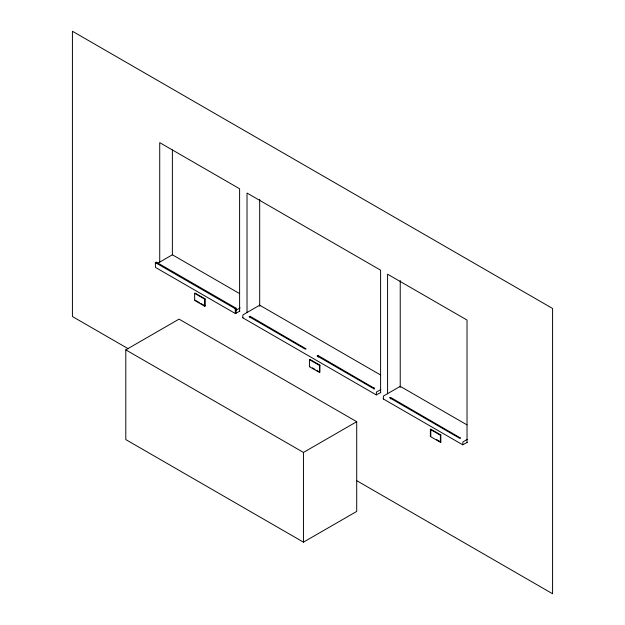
<?xml version="1.0" encoding="UTF-8"?>
<svg xmlns="http://www.w3.org/2000/svg" width="625" height="625" viewBox="0 0 625 625"><rect width="100%" height="100%" fill="white"/><g stroke="black" fill="none" stroke-linecap="round" stroke-linejoin="round"><path stroke-width="0.94" d="M239.82 311.117L235.367 313.539L155.484 267.422L155.359 262.602L156.234 262.102L236.109 308.219L236.109 313.258M157.039 263.648L172.383 254.789L239.648 293.625M194.641 293.344L195.078 293.094L205.117 298.891L205.117 305.945L204.68 306.203L194.641 300.406L194.641 293.344L204.68 299.141L205.117 298.891M125.797 349.867L179.055 319.125L356.711 421.695L356.711 511.414L303.453 542.156L125.797 439.586L125.797 349.867L303.453 452.438L356.711 421.695M155.359 262.602L235.242 308.719L236.109 308.219M236.109 310.234L240.148 307.898M309.445 359.625L309.883 359.375L319.922 365.172L319.922 372.227L319.484 372.477L309.445 366.688L309.445 359.625L319.484 365.422L319.922 365.172M309.445 366.688L309.883 366.43M380.812 389.492L376.445 392.078L376.289 394.875L380.812 392.516M430.359 429.437L430.797 429.18L440.836 434.977L440.836 442.039L440.398 442.289L430.359 436.492L430.359 429.437L440.398 435.234L440.836 434.977M430.359 436.492L430.797 436.242L430.797 429.18M467.242 439.391L462.875 441.977L462.719 444.773L467.242 442.414M243.094 317.789L242.656 317.539L242.984 314.852L259.68 305.195L380.57 374.984M383.648 398.945L383.211 398.688L383.539 396L400.234 386.344L467.008 424.891M250.078 316.281L249.047 316.625L305.078 349.039L306.109 348.883L250.078 316.281L250.078 317.789M318.172 355.594L317.141 355.938L373.172 388.359L374.211 388.195L318.172 355.594L318.172 357.109M390.633 397.43L389.602 397.773L459.602 438.258L460.633 438.094L390.633 397.43L390.633 398.945M242.789 317.82L376.359 394.938M383.344 398.969L462.789 444.836M195.078 300.148L199.266 302.57M200.938 303.531L205.117 305.945M312.391 367.883L314.898 369.328M316.57 370.297L318.25 371.266M436.648 439.617L440.836 442.039M128.211 348.742L72.422 316.531L72.422 31.25L552.578 308.469L552.578 593.75L356.461 480.523M235.367 313.539L235.242 308.719M467.023 442.539L467.023 320.062L387.578 274.195L387.578 393.758M440.398 435.234L440.398 442.289M400.234 280.492L400.234 387.422M380.594 392.641L380.594 270.164L247.023 193.047L247.023 312.609M374.047 387.852L374.047 389.367M319.484 365.422L319.484 372.477M303.453 452.438L303.453 542.156M259.68 199.344L259.68 306.273M239.602 311.242L239.602 188.758L159.727 142.641L159.727 262.203M204.68 299.141L204.68 306.203M172.383 149.914L172.383 254.898"/></g></svg>
